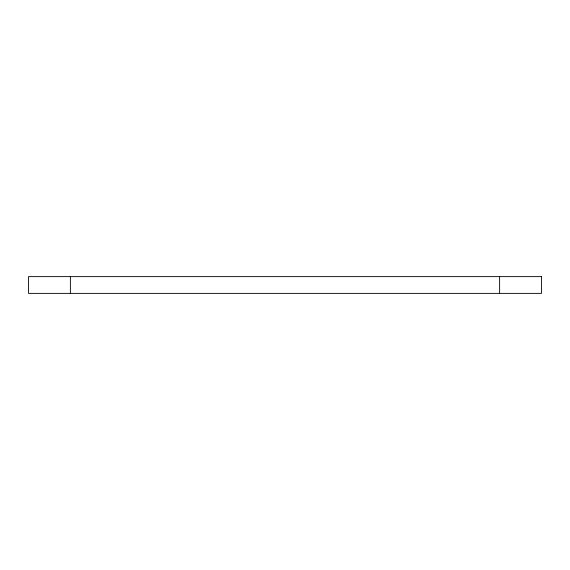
<?xml version="1.0" encoding="UTF-8"?>
<svg xmlns="http://www.w3.org/2000/svg" width="570" height="570" viewBox="0 0 570 570"><rect width="100%" height="100%" fill="white"/><g stroke="black" fill="none" stroke-linecap="round" stroke-linejoin="round"><path stroke-width="0.85" d="M499.619 276.621L499.619 293.379M70.381 276.621L70.381 293.379M541.5 276.621L28.5 276.621L28.5 293.379L541.5 293.379L541.5 276.621"/></g></svg>
